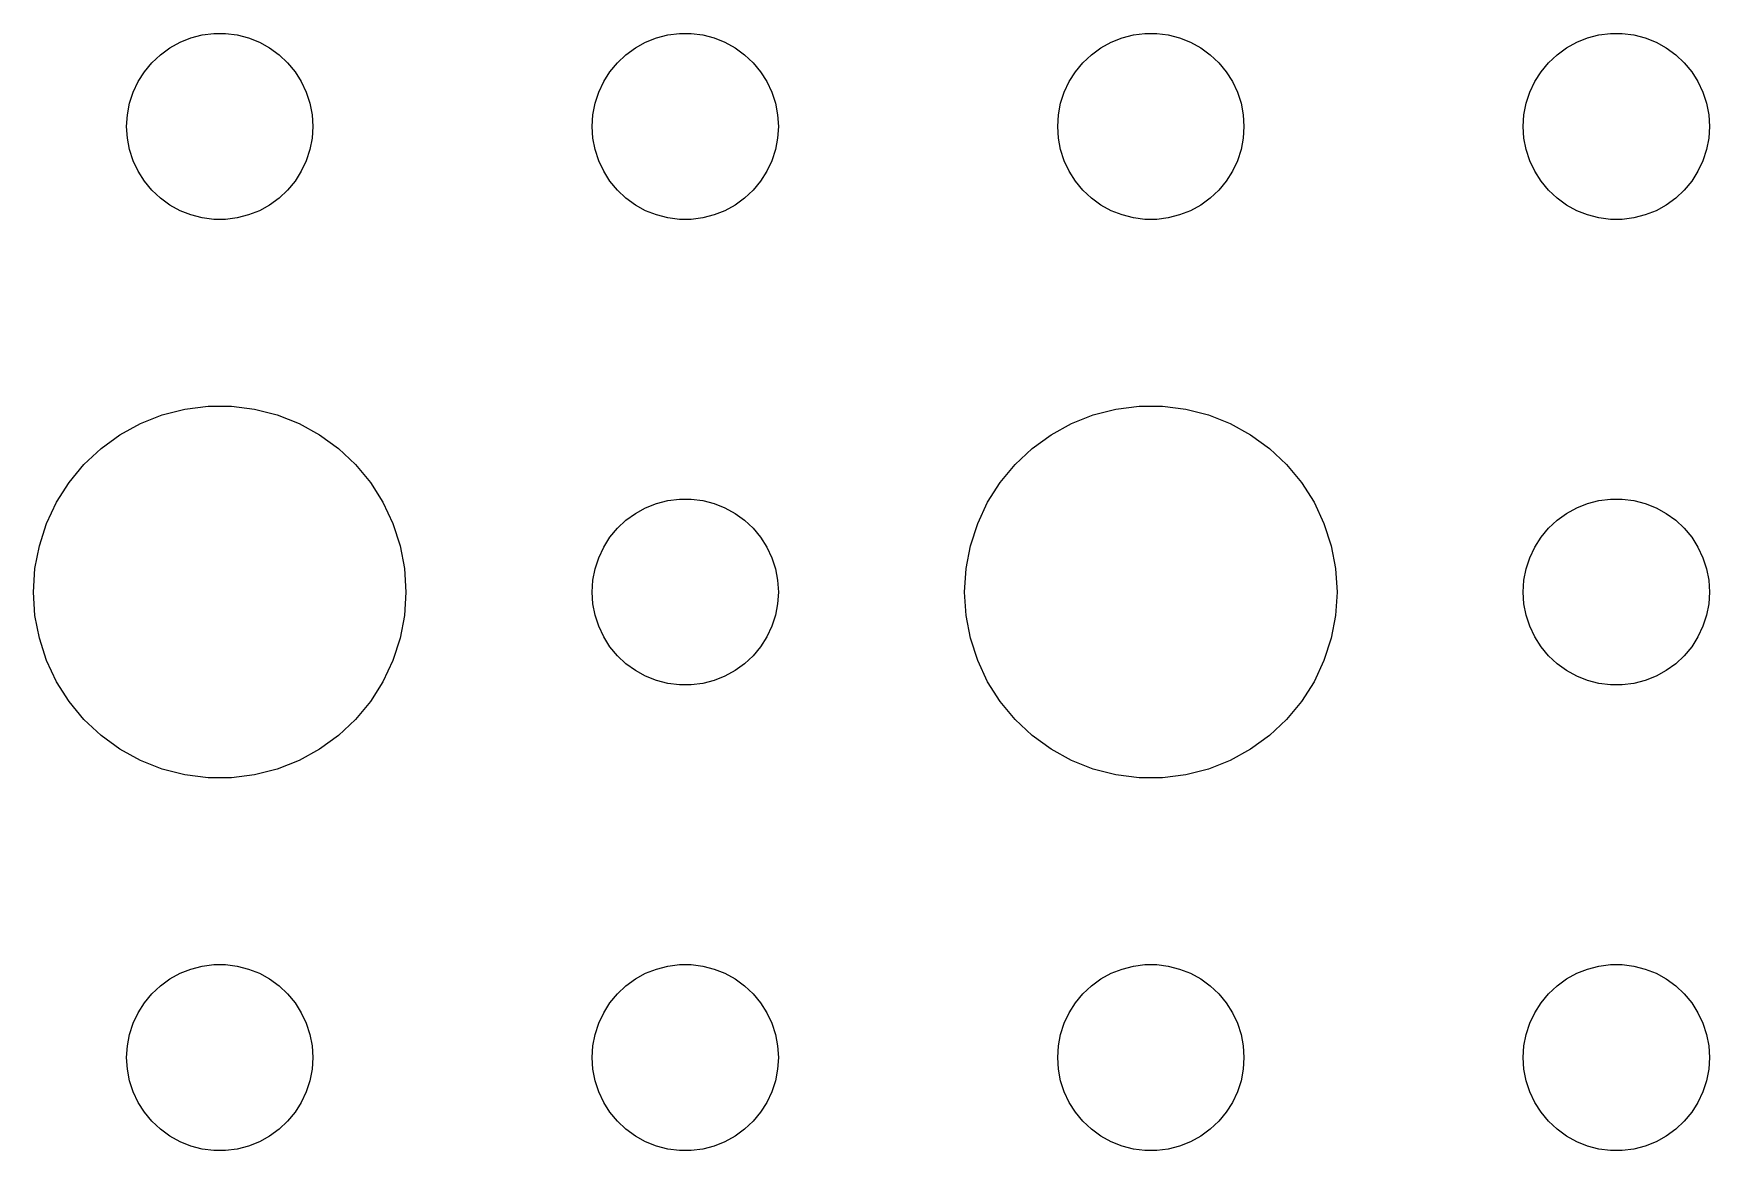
# Model space of a CAD drawing. Header units: metres. Extents: x -112 to 112, y -112 to 112.
# Drawn here: x -18 to 9, y -84 to -66 of the extents above; entities that cross this region are included whole.
import ezdxf

# ---------------------------------------------------------------- set-up
doc = ezdxf.new("R2010")
doc.units = ezdxf.units.M

msp = doc.modelspace()

# ---------------------------------------------------------------- linework, layer by layer
for p, q in [((-15.8037, -66.2335), (-15.6387, -66.1428)), ((-15.6387, -66.1428), (-15.4635, -66.0734)), ((-15.4635, -66.0734), (-15.2811, -66.0266)), ((-15.2811, -66.0266), (-15.0942, -66.003)), ((-15.0942, -66.003), (-14.9058, -66.003)), ((-14.9058, -66.003), (-14.7189, -66.0266)), ((-14.7189, -66.0266), (-14.5365, -66.0734)), ((-14.5365, -66.0734), (-14.3613, -66.1428)), ((-14.3613, -66.1428), (-14.1963, -66.2335)), ((-8.30373, -66.2335), (-8.13866, -66.1428)), ((-8.13866, -66.1428), (-7.96352, -66.0734)), ((-7.96352, -66.0734), (-7.78107, -66.0266)), ((-7.78107, -66.0266), (-7.59418, -66.003)), ((-7.59418, -66.003), (-7.40581, -66.003)), ((-7.40581, -66.003), (-7.21892, -66.0266)), ((-7.21892, -66.0266), (-7.03647, -66.0734)), ((-7.03647, -66.0734), (-6.86133, -66.1428)), ((-6.86133, -66.1428), (-6.69626, -66.2335)), ((-0.80373, -66.2335), (-0.63866, -66.1428)), ((-0.63866, -66.1428), (-0.46352, -66.0734)), ((-0.46352, -66.0734), (-0.28107, -66.0266)), ((-0.28107, -66.0266), (-0.09418, -66.003)), ((-0.09418, -66.003), (0.09418, -66.003)), ((0.09418, -66.003), (0.28107, -66.0266)), ((0.28107, -66.0266), (0.46352, -66.0734)), ((0.46352, -66.0734), (0.63866, -66.1428)), ((0.63866, -66.1428), (0.80373, -66.2335)), ((6.69626, -66.2335), (6.86133, -66.1428)), ((6.86133, -66.1428), (7.03647, -66.0734)), ((7.03647, -66.0734), (7.21892, -66.0266)), ((7.21892, -66.0266), (7.40581, -66.003)), ((7.40581, -66.003), (7.59418, -66.003)), ((7.59418, -66.003), (7.78107, -66.0266)), ((7.78107, -66.0266), (7.96352, -66.0734)), ((7.96352, -66.0734), (8.13866, -66.1428)), ((8.13866, -66.1428), (8.30373, -66.2335)), ((-16.0934, -66.4732), (-15.9561, -66.3442)), ((-15.9561, -66.3442), (-15.8037, -66.2335)), ((-14.1963, -66.2335), (-14.0439, -66.3442)), ((-14.0439, -66.3442), (-13.9065, -66.4732)), ((-8.59344, -66.4732), (-8.45613, -66.3442)), ((-8.45613, -66.3442), (-8.30373, -66.2335)), ((-6.69626, -66.2335), (-6.54385, -66.3442)), ((-6.54385, -66.3442), (-6.40654, -66.4732)), ((-1.09344, -66.4732), (-0.95613, -66.3442)), ((-0.95613, -66.3442), (-0.80373, -66.2335)), ((0.80373, -66.2335), (0.95613, -66.3442)), ((0.95613, -66.3442), (1.09344, -66.4732)), ((6.40654, -66.4732), (6.54385, -66.3442)), ((6.54385, -66.3442), (6.69626, -66.2335)), ((8.30373, -66.2335), (8.45613, -66.3442)), ((8.45613, -66.3442), (8.59344, -66.4732)), ((-16.3145, -66.7774), (-16.2135, -66.6183)), ((-16.2135, -66.6183), (-16.0934, -66.4732)), ((-13.9065, -66.4732), (-13.7865, -66.6183)), ((-13.7865, -66.6183), (-13.6855, -66.7774)), ((-8.81445, -66.7774), (-8.71352, -66.6183)), ((-8.71352, -66.6183), (-8.59344, -66.4732)), ((-6.40654, -66.4732), (-6.28647, -66.6183)), ((-6.28647, -66.6183), (-6.18553, -66.7774)), ((-1.31445, -66.7774), (-1.21352, -66.6183)), ((-1.21352, -66.6183), (-1.09344, -66.4732)), ((1.09344, -66.4732), (1.21352, -66.6183)), ((1.21352, -66.6183), (1.31445, -66.7774)), ((6.18553, -66.7774), (6.28647, -66.6183)), ((6.28647, -66.6183), (6.40654, -66.4732)), ((8.59344, -66.4732), (8.71352, -66.6183)), ((8.71352, -66.6183), (8.81445, -66.7774)), ((-16.4529, -67.127), (-16.3947, -66.9478)), ((-16.3947, -66.9478), (-16.3145, -66.7774)), ((-13.6855, -66.7774), (-13.6053, -66.9478)), ((-13.6053, -66.9478), (-13.5471, -67.127)), ((-8.95287, -67.127), (-8.89465, -66.9478)), ((-8.89465, -66.9478), (-8.81445, -66.7774)), ((-6.18553, -66.7774), (-6.10533, -66.9478)), ((-6.10533, -66.9478), (-6.04712, -67.127)), ((-1.45287, -67.127), (-1.39465, -66.9478)), ((-1.39465, -66.9478), (-1.31445, -66.7774)), ((1.31445, -66.7774), (1.39465, -66.9478)), ((1.39465, -66.9478), (1.45287, -67.127)), ((6.04712, -67.127), (6.10533, -66.9478)), ((6.10533, -66.9478), (6.18553, -66.7774)), ((8.81445, -66.7774), (8.89465, -66.9478)), ((8.89465, -66.9478), (8.95287, -67.127)), ((-16.4882, -67.312), (-16.4529, -67.127)), ((-13.5471, -67.127), (-13.5118, -67.312)), ((-8.98816, -67.312), (-8.95287, -67.127)), ((-6.04712, -67.127), (-6.01183, -67.312)), ((-1.48816, -67.312), (-1.45287, -67.127)), ((1.45287, -67.127), (1.48816, -67.312)), ((6.01183, -67.312), (6.04712, -67.127)), ((8.95287, -67.127), (8.98816, -67.312)), ((-16.5, -67.5), (-16.4882, -67.312)), ((-16.4882, -67.688), (-16.5, -67.5)), ((-13.5118, -67.312), (-13.5, -67.5)), ((-13.5, -67.5), (-13.5118, -67.688)), ((-9, -67.5), (-8.98816, -67.312)), ((-8.98816, -67.688), (-9, -67.5)), ((-6.01183, -67.312), (-6, -67.5)), ((-6, -67.5), (-6.01183, -67.688)), ((-1.5, -67.5), (-1.48816, -67.312)), ((-1.48816, -67.688), (-1.5, -67.5)), ((1.48816, -67.312), (1.5, -67.5)), ((1.5, -67.5), (1.48816, -67.688)), ((6, -67.5), (6.01183, -67.312)), ((6.01183, -67.688), (6, -67.5)), ((8.98816, -67.312), (9, -67.5)), ((9, -67.5), (8.98816, -67.688)), ((-16.4529, -67.873), (-16.4882, -67.688)), ((-13.5118, -67.688), (-13.5471, -67.873)), ((-8.95287, -67.873), (-8.98816, -67.688)), ((-6.01183, -67.688), (-6.04712, -67.873)), ((-1.45287, -67.873), (-1.48816, -67.688)), ((1.48816, -67.688), (1.45287, -67.873)), ((6.04712, -67.873), (6.01183, -67.688)), ((8.98816, -67.688), (8.95287, -67.873)), ((-16.3947, -68.0522), (-16.4529, -67.873)), ((-13.5471, -67.873), (-13.6053, -68.0522)), ((-8.89465, -68.0522), (-8.95287, -67.873)), ((-6.04712, -67.873), (-6.10533, -68.0522)), ((-1.39465, -68.0522), (-1.45287, -67.873)), ((1.45287, -67.873), (1.39465, -68.0522)), ((6.10533, -68.0522), (6.04712, -67.873)), ((8.95287, -67.873), (8.89465, -68.0522)), ((-16.3145, -68.2226), (-16.3947, -68.0522)), ((-16.2135, -68.3817), (-16.3145, -68.2226)), ((-13.6855, -68.2226), (-13.7865, -68.3817)), ((-13.6053, -68.0522), (-13.6855, -68.2226)), ((-8.81445, -68.2226), (-8.89465, -68.0522)), ((-8.71352, -68.3817), (-8.81445, -68.2226)), ((-6.18553, -68.2226), (-6.28647, -68.3817)), ((-6.10533, -68.0522), (-6.18553, -68.2226)), ((-1.31445, -68.2226), (-1.39465, -68.0522)), ((-1.21352, -68.3817), (-1.31445, -68.2226)), ((1.31445, -68.2226), (1.21352, -68.3817)), ((1.39465, -68.0522), (1.31445, -68.2226)), ((6.18553, -68.2226), (6.10533, -68.0522)), ((6.28647, -68.3817), (6.18553, -68.2226)), ((8.81445, -68.2226), (8.71352, -68.3817)), ((8.89465, -68.0522), (8.81445, -68.2226)), ((-16.0934, -68.5268), (-16.2135, -68.3817)), ((-15.9561, -68.6558), (-16.0934, -68.5268)), ((-13.9065, -68.5268), (-14.0439, -68.6558)), ((-13.7865, -68.3817), (-13.9065, -68.5268)), ((-8.59344, -68.5268), (-8.71352, -68.3817)), ((-8.45613, -68.6558), (-8.59344, -68.5268)), ((-6.40654, -68.5268), (-6.54385, -68.6558)), ((-6.28647, -68.3817), (-6.40654, -68.5268)), ((-1.09344, -68.5268), (-1.21352, -68.3817)), ((-0.95613, -68.6558), (-1.09344, -68.5268)), ((1.09344, -68.5268), (0.95613, -68.6558)), ((1.21352, -68.3817), (1.09344, -68.5268)), ((6.40654, -68.5268), (6.28647, -68.3817)), ((6.54385, -68.6558), (6.40654, -68.5268)), ((8.59344, -68.5268), (8.45613, -68.6558)), ((8.71352, -68.3817), (8.59344, -68.5268)), ((-15.8037, -68.7665), (-15.9561, -68.6558)), ((-15.6387, -68.8572), (-15.8037, -68.7665)), ((-14.1963, -68.7665), (-14.3613, -68.8572)), ((-14.0439, -68.6558), (-14.1963, -68.7665)), ((-8.30373, -68.7665), (-8.45613, -68.6558)), ((-8.13866, -68.8572), (-8.30373, -68.7665)), ((-6.69626, -68.7665), (-6.86133, -68.8572)), ((-6.54385, -68.6558), (-6.69626, -68.7665)), ((-0.80373, -68.7665), (-0.95613, -68.6558)), ((-0.63866, -68.8572), (-0.80373, -68.7665)), ((0.80373, -68.7665), (0.63866, -68.8572)), ((0.95613, -68.6558), (0.80373, -68.7665)), ((6.69626, -68.7665), (6.54385, -68.6558)), ((6.86133, -68.8572), (6.69626, -68.7665)), ((8.30373, -68.7665), (8.13866, -68.8572)), ((8.45613, -68.6558), (8.30373, -68.7665)), ((-15.4635, -68.9266), (-15.6387, -68.8572)), ((-15.2811, -68.9734), (-15.4635, -68.9266)), ((-15.0942, -68.997), (-15.2811, -68.9734)), ((-14.9058, -68.997), (-15.0942, -68.997)), ((-14.7189, -68.9734), (-14.9058, -68.997)), ((-14.5365, -68.9266), (-14.7189, -68.9734)), ((-14.3613, -68.8572), (-14.5365, -68.9266)), ((-7.96352, -68.9266), (-8.13866, -68.8572)), ((-7.78107, -68.9734), (-7.96352, -68.9266)), ((-7.59418, -68.997), (-7.78107, -68.9734)), ((-7.40581, -68.997), (-7.59418, -68.997)), ((-7.21892, -68.9734), (-7.40581, -68.997)), ((-7.03647, -68.9266), (-7.21892, -68.9734)), ((-6.86133, -68.8572), (-7.03647, -68.9266)), ((-0.46352, -68.9266), (-0.63866, -68.8572)), ((-0.28107, -68.9734), (-0.46352, -68.9266)), ((-0.09418, -68.997), (-0.28107, -68.9734)), ((0.09418, -68.997), (-0.09418, -68.997)), ((0.28107, -68.9734), (0.09418, -68.997)), ((0.46352, -68.9266), (0.28107, -68.9734)), ((0.63866, -68.8572), (0.46352, -68.9266)), ((7.03647, -68.9266), (6.86133, -68.8572)), ((7.21892, -68.9734), (7.03647, -68.9266)), ((7.40581, -68.997), (7.21892, -68.9734)), ((7.59418, -68.997), (7.40581, -68.997)), ((7.78107, -68.9734), (7.59418, -68.997)), ((7.96352, -68.9266), (7.78107, -68.9734)), ((8.13866, -68.8572), (7.96352, -68.9266)), ((-15.927, -72.1468), (-15.5621, -72.0531)), ((-15.5621, -72.0531), (-15.1884, -72.0059)), ((-15.1884, -72.0059), (-14.8116, -72.0059)), ((-14.8116, -72.0059), (-14.4379, -72.0531)), ((-14.4379, -72.0531), (-14.0729, -72.1468)), ((-0.92705, -72.1468), (-0.56213, -72.0531)), ((-0.56213, -72.0531), (-0.18837, -72.0059)), ((-0.18837, -72.0059), (0.18837, -72.0059)), ((0.18837, -72.0059), (0.56213, -72.0531)), ((0.56213, -72.0531), (0.92705, -72.1468)), ((-16.6075, -72.467), (-16.2773, -72.2855)), ((-16.2773, -72.2855), (-15.927, -72.1468)), ((-14.0729, -72.1468), (-13.7227, -72.2855)), ((-13.7227, -72.2855), (-13.3925, -72.467)), ((-1.60747, -72.467), (-1.27733, -72.2855)), ((-1.27733, -72.2855), (-0.92705, -72.1468)), ((0.92705, -72.1468), (1.27733, -72.2855)), ((1.27733, -72.2855), (1.60747, -72.467)), ((-16.9123, -72.6885), (-16.6075, -72.467)), ((-13.3925, -72.467), (-13.0877, -72.6885)), ((-1.91226, -72.6885), (-1.60747, -72.467)), ((1.60747, -72.467), (1.91226, -72.6885)), ((-17.1869, -72.9464), (-16.9123, -72.6885)), ((-13.0877, -72.6885), (-12.8131, -72.9464)), ((-2.1869, -72.9464), (-1.91226, -72.6885)), ((1.91226, -72.6885), (2.1869, -72.9464)), ((-17.427, -73.2366), (-17.1869, -72.9464)), ((-12.8131, -72.9464), (-12.5729, -73.2366)), ((-2.42705, -73.2366), (-2.1869, -72.9464)), ((2.1869, -72.9464), (2.42705, -73.2366)), ((-17.6289, -73.5547), (-17.427, -73.2366)), ((-12.5729, -73.2366), (-12.3711, -73.5547)), ((-2.62891, -73.5547), (-2.42705, -73.2366)), ((2.42705, -73.2366), (2.62891, -73.5547)), ((-17.7893, -73.8956), (-17.6289, -73.5547)), ((-12.3711, -73.5547), (-12.2107, -73.8956)), ((-8.30373, -73.7335), (-8.13866, -73.6428)), ((-8.13866, -73.6428), (-7.96352, -73.5734)), ((-7.96352, -73.5734), (-7.78107, -73.5266)), ((-7.78107, -73.5266), (-7.59418, -73.503)), ((-7.59418, -73.503), (-7.40581, -73.503)), ((-7.40581, -73.503), (-7.21892, -73.5266)), ((-7.21892, -73.5266), (-7.03647, -73.5734)), ((-7.03647, -73.5734), (-6.86133, -73.6428)), ((-6.86133, -73.6428), (-6.69626, -73.7335)), ((-2.78932, -73.8956), (-2.62891, -73.5547)), ((2.62891, -73.5547), (2.78932, -73.8956)), ((6.69626, -73.7335), (6.86133, -73.6428)), ((6.86133, -73.6428), (7.03647, -73.5734)), ((7.03647, -73.5734), (7.21892, -73.5266)), ((7.21892, -73.5266), (7.40581, -73.503)), ((7.40581, -73.503), (7.59418, -73.503)), ((7.59418, -73.503), (7.78107, -73.5266)), ((7.78107, -73.5266), (7.96352, -73.5734)), ((7.96352, -73.5734), (8.13866, -73.6428)), ((8.13866, -73.6428), (8.30373, -73.7335)), ((-17.9057, -74.2539), (-17.7893, -73.8956)), ((-12.2107, -73.8956), (-12.0942, -74.2539)), ((-8.71352, -74.1183), (-8.59344, -73.9732)), ((-8.59344, -73.9732), (-8.45613, -73.8442)), ((-8.45613, -73.8442), (-8.30373, -73.7335)), ((-6.69626, -73.7335), (-6.54385, -73.8442)), ((-6.54385, -73.8442), (-6.40654, -73.9732)), ((-6.40654, -73.9732), (-6.28647, -74.1183)), ((-2.90575, -74.2539), (-2.78932, -73.8956)), ((2.78932, -73.8956), (2.90575, -74.2539)), ((6.28647, -74.1183), (6.40654, -73.9732)), ((6.40654, -73.9732), (6.54385, -73.8442)), ((6.54385, -73.8442), (6.69626, -73.7335)), ((8.30373, -73.7335), (8.45613, -73.8442)), ((8.45613, -73.8442), (8.59344, -73.9732)), ((8.59344, -73.9732), (8.71352, -74.1183)), ((-8.81445, -74.2774), (-8.71352, -74.1183)), ((-6.28647, -74.1183), (-6.18553, -74.2774)), ((6.18553, -74.2774), (6.28647, -74.1183)), ((8.71352, -74.1183), (8.81445, -74.2774)), ((-17.9763, -74.624), (-17.9057, -74.2539)), ((-12.0942, -74.2539), (-12.0237, -74.624)), ((-8.95287, -74.627), (-8.89465, -74.4478)), ((-8.89465, -74.4478), (-8.81445, -74.2774)), ((-6.18553, -74.2774), (-6.10533, -74.4478)), ((-6.10533, -74.4478), (-6.04712, -74.627)), ((-2.97633, -74.624), (-2.90575, -74.2539)), ((2.90575, -74.2539), (2.97633, -74.624)), ((6.04712, -74.627), (6.10533, -74.4478)), ((6.10533, -74.4478), (6.18553, -74.2774)), ((8.81445, -74.2774), (8.89465, -74.4478)), ((8.89465, -74.4478), (8.95287, -74.627)), ((-18, -75), (-17.9763, -74.624)), ((-12.0237, -74.624), (-12, -75)), ((-8.98816, -74.812), (-8.95287, -74.627)), ((-6.04712, -74.627), (-6.01183, -74.812)), ((-3, -75), (-2.97633, -74.624)), ((2.97633, -74.624), (3, -75)), ((6.01183, -74.812), (6.04712, -74.627)), ((8.95287, -74.627), (8.98816, -74.812)), ((-17.9763, -75.376), (-18, -75)), ((-12, -75), (-12.0237, -75.376)), ((-9, -75), (-8.98816, -74.812)), ((-8.98816, -75.188), (-9, -75)), ((-6.01183, -74.812), (-6, -75)), ((-6, -75), (-6.01183, -75.188)), ((-2.97633, -75.376), (-3, -75)), ((3, -75), (2.97633, -75.376)), ((6, -75), (6.01183, -74.812)), ((6.01183, -75.188), (6, -75)), ((8.98816, -74.812), (9, -75)), ((9, -75), (8.98816, -75.188)), ((-8.95287, -75.373), (-8.98816, -75.188)), ((-6.01183, -75.188), (-6.04712, -75.373)), ((6.04712, -75.373), (6.01183, -75.188)), ((8.98816, -75.188), (8.95287, -75.373)), ((-17.9057, -75.7461), (-17.9763, -75.376)), ((-12.0237, -75.376), (-12.0942, -75.7461)), ((-8.89465, -75.5522), (-8.95287, -75.373)), ((-8.81445, -75.7226), (-8.89465, -75.5522)), ((-6.10533, -75.5522), (-6.18553, -75.7226)), ((-6.04712, -75.373), (-6.10533, -75.5522)), ((-2.90575, -75.7461), (-2.97633, -75.376)), ((2.97633, -75.376), (2.90575, -75.7461)), ((6.10533, -75.5522), (6.04712, -75.373)), ((6.18553, -75.7226), (6.10533, -75.5522)), ((8.89465, -75.5522), (8.81445, -75.7226)), ((8.95287, -75.373), (8.89465, -75.5522)), ((-17.7893, -76.1044), (-17.9057, -75.7461)), ((-12.0942, -75.7461), (-12.2107, -76.1044)), ((-8.71352, -75.8817), (-8.81445, -75.7226)), ((-6.18553, -75.7226), (-6.28647, -75.8817)), ((-2.78932, -76.1044), (-2.90575, -75.7461)), ((2.90575, -75.7461), (2.78932, -76.1044)), ((6.28647, -75.8817), (6.18553, -75.7226)), ((8.81445, -75.7226), (8.71352, -75.8817)), ((-17.6289, -76.4453), (-17.7893, -76.1044)), ((-12.2107, -76.1044), (-12.3711, -76.4453)), ((-8.59344, -76.0268), (-8.71352, -75.8817)), ((-8.45613, -76.1558), (-8.59344, -76.0268)), ((-6.40654, -76.0268), (-6.54385, -76.1558)), ((-6.28647, -75.8817), (-6.40654, -76.0268)), ((-2.62891, -76.4453), (-2.78932, -76.1044)), ((2.78932, -76.1044), (2.62891, -76.4453)), ((6.40654, -76.0268), (6.28647, -75.8817)), ((6.54385, -76.1558), (6.40654, -76.0268)), ((8.59344, -76.0268), (8.45613, -76.1558)), ((8.71352, -75.8817), (8.59344, -76.0268)), ((-8.30373, -76.2665), (-8.45613, -76.1558)), ((-8.13866, -76.3572), (-8.30373, -76.2665)), ((-7.96352, -76.4266), (-8.13866, -76.3572)), ((-6.86133, -76.3572), (-7.03647, -76.4266)), ((-6.69626, -76.2665), (-6.86133, -76.3572)), ((-6.54385, -76.1558), (-6.69626, -76.2665)), ((6.69626, -76.2665), (6.54385, -76.1558)), ((6.86133, -76.3572), (6.69626, -76.2665)), ((7.03647, -76.4266), (6.86133, -76.3572)), ((8.13866, -76.3572), (7.96352, -76.4266)), ((8.30373, -76.2665), (8.13866, -76.3572)), ((8.45613, -76.1558), (8.30373, -76.2665)), ((-17.427, -76.7634), (-17.6289, -76.4453)), ((-12.3711, -76.4453), (-12.5729, -76.7634)), ((-7.78107, -76.4734), (-7.96352, -76.4266)), ((-7.59418, -76.497), (-7.78107, -76.4734)), ((-7.40581, -76.497), (-7.59418, -76.497)), ((-7.21892, -76.4734), (-7.40581, -76.497)), ((-7.03647, -76.4266), (-7.21892, -76.4734)), ((-2.42705, -76.7634), (-2.62891, -76.4453)), ((2.62891, -76.4453), (2.42705, -76.7634)), ((7.21892, -76.4734), (7.03647, -76.4266)), ((7.40581, -76.497), (7.21892, -76.4734)), ((7.59418, -76.497), (7.40581, -76.497)), ((7.78107, -76.4734), (7.59418, -76.497)), ((7.96352, -76.4266), (7.78107, -76.4734)), ((-17.1869, -77.0536), (-17.427, -76.7634)), ((-12.5729, -76.7634), (-12.8131, -77.0536)), ((-2.1869, -77.0536), (-2.42705, -76.7634)), ((2.42705, -76.7634), (2.1869, -77.0536)), ((-16.9123, -77.3115), (-17.1869, -77.0536)), ((-12.8131, -77.0536), (-13.0877, -77.3115)), ((-1.91226, -77.3115), (-2.1869, -77.0536)), ((2.1869, -77.0536), (1.91226, -77.3115)), ((-16.6075, -77.533), (-16.9123, -77.3115)), ((-13.0877, -77.3115), (-13.3925, -77.533)), ((-1.60747, -77.533), (-1.91226, -77.3115)), ((1.91226, -77.3115), (1.60747, -77.533)), ((-16.2773, -77.7145), (-16.6075, -77.533)), ((-15.927, -77.8532), (-16.2773, -77.7145)), ((-13.7227, -77.7145), (-14.0729, -77.8532)), ((-13.3925, -77.533), (-13.7227, -77.7145)), ((-1.27733, -77.7145), (-1.60747, -77.533)), ((-0.92705, -77.8532), (-1.27733, -77.7145)), ((1.27733, -77.7145), (0.92705, -77.8532)), ((1.60747, -77.533), (1.27733, -77.7145)), ((-15.5621, -77.9469), (-15.927, -77.8532)), ((-15.1884, -77.9941), (-15.5621, -77.9469)), ((-14.8116, -77.9941), (-15.1884, -77.9941)), ((-14.4379, -77.9469), (-14.8116, -77.9941)), ((-14.0729, -77.8532), (-14.4379, -77.9469)), ((-0.56213, -77.9469), (-0.92705, -77.8532)), ((-0.18837, -77.9941), (-0.56213, -77.9469)), ((0.18837, -77.9941), (-0.18837, -77.9941)), ((0.56213, -77.9469), (0.18837, -77.9941)), ((0.92705, -77.8532), (0.56213, -77.9469)), ((-15.9561, -81.3442), (-15.8037, -81.2335)), ((-15.8037, -81.2335), (-15.6387, -81.1428)), ((-15.6387, -81.1428), (-15.4635, -81.0734)), ((-15.4635, -81.0734), (-15.2811, -81.0266)), ((-15.2811, -81.0266), (-15.0942, -81.003)), ((-15.0942, -81.003), (-14.9058, -81.003)), ((-14.9058, -81.003), (-14.7189, -81.0266)), ((-14.7189, -81.0266), (-14.5365, -81.0734)), ((-14.5365, -81.0734), (-14.3613, -81.1428)), ((-14.3613, -81.1428), (-14.1963, -81.2335)), ((-14.1963, -81.2335), (-14.0439, -81.3442)), ((-8.45613, -81.3442), (-8.30373, -81.2335)), ((-8.30373, -81.2335), (-8.13866, -81.1428)), ((-8.13866, -81.1428), (-7.96352, -81.0734)), ((-7.96352, -81.0734), (-7.78107, -81.0266)), ((-7.78107, -81.0266), (-7.59418, -81.003)), ((-7.59418, -81.003), (-7.40581, -81.003)), ((-7.40581, -81.003), (-7.21892, -81.0266)), ((-7.21892, -81.0266), (-7.03647, -81.0734)), ((-7.03647, -81.0734), (-6.86133, -81.1428)), ((-6.86133, -81.1428), (-6.69626, -81.2335)), ((-6.69626, -81.2335), (-6.54385, -81.3442)), ((-0.95613, -81.3442), (-0.80373, -81.2335)), ((-0.80373, -81.2335), (-0.63866, -81.1428)), ((-0.63866, -81.1428), (-0.46352, -81.0734)), ((-0.46352, -81.0734), (-0.28107, -81.0266)), ((-0.28107, -81.0266), (-0.09418, -81.003)), ((-0.09418, -81.003), (0.09418, -81.003)), ((0.09418, -81.003), (0.28107, -81.0266)), ((0.28107, -81.0266), (0.46352, -81.0734)), ((0.46352, -81.0734), (0.63866, -81.1428)), ((0.63866, -81.1428), (0.80373, -81.2335)), ((0.80373, -81.2335), (0.95613, -81.3442)), ((6.54385, -81.3442), (6.69626, -81.2335)), ((6.69626, -81.2335), (6.86133, -81.1428)), ((6.86133, -81.1428), (7.03647, -81.0734)), ((7.03647, -81.0734), (7.21892, -81.0266)), ((7.21892, -81.0266), (7.40581, -81.003)), ((7.40581, -81.003), (7.59418, -81.003)), ((7.59418, -81.003), (7.78107, -81.0266)), ((7.78107, -81.0266), (7.96352, -81.0734)), ((7.96352, -81.0734), (8.13866, -81.1428)), ((8.13866, -81.1428), (8.30373, -81.2335)), ((8.30373, -81.2335), (8.45613, -81.3442)), ((-16.2135, -81.6183), (-16.0934, -81.4732)), ((-16.0934, -81.4732), (-15.9561, -81.3442)), ((-14.0439, -81.3442), (-13.9065, -81.4732)), ((-13.9065, -81.4732), (-13.7865, -81.6183)), ((-8.71352, -81.6183), (-8.59344, -81.4732)), ((-8.59344, -81.4732), (-8.45613, -81.3442)), ((-6.54385, -81.3442), (-6.40654, -81.4732)), ((-6.40654, -81.4732), (-6.28647, -81.6183)), ((-1.21352, -81.6183), (-1.09344, -81.4732)), ((-1.09344, -81.4732), (-0.95613, -81.3442)), ((0.95613, -81.3442), (1.09344, -81.4732)), ((1.09344, -81.4732), (1.21352, -81.6183)), ((6.28647, -81.6183), (6.40654, -81.4732)), ((6.40654, -81.4732), (6.54385, -81.3442)), ((8.45613, -81.3442), (8.59344, -81.4732)), ((8.59344, -81.4732), (8.71352, -81.6183)), ((-16.3947, -81.9478), (-16.3145, -81.7774)), ((-16.3145, -81.7774), (-16.2135, -81.6183)), ((-13.7865, -81.6183), (-13.6855, -81.7774)), ((-13.6855, -81.7774), (-13.6053, -81.9478)), ((-8.89465, -81.9478), (-8.81445, -81.7774)), ((-8.81445, -81.7774), (-8.71352, -81.6183)), ((-6.28647, -81.6183), (-6.18553, -81.7774)), ((-6.18553, -81.7774), (-6.10533, -81.9478)), ((-1.39465, -81.9478), (-1.31445, -81.7774)), ((-1.31445, -81.7774), (-1.21352, -81.6183)), ((1.21352, -81.6183), (1.31445, -81.7774)), ((1.31445, -81.7774), (1.39465, -81.9478)), ((6.10533, -81.9478), (6.18553, -81.7774)), ((6.18553, -81.7774), (6.28647, -81.6183)), ((8.71352, -81.6183), (8.81445, -81.7774)), ((8.81445, -81.7774), (8.89465, -81.9478)), ((-16.4529, -82.127), (-16.3947, -81.9478)), ((-13.6053, -81.9478), (-13.5471, -82.127)), ((-8.95287, -82.127), (-8.89465, -81.9478)), ((-6.10533, -81.9478), (-6.04712, -82.127)), ((-1.45287, -82.127), (-1.39465, -81.9478)), ((1.39465, -81.9478), (1.45287, -82.127)), ((6.04712, -82.127), (6.10533, -81.9478)), ((8.89465, -81.9478), (8.95287, -82.127)), ((-16.5, -82.5), (-16.4882, -82.312)), ((-16.4882, -82.312), (-16.4529, -82.127)), ((-13.5471, -82.127), (-13.5118, -82.312)), ((-13.5118, -82.312), (-13.5, -82.5)), ((-9, -82.5), (-8.98816, -82.312)), ((-8.98816, -82.312), (-8.95287, -82.127)), ((-6.04712, -82.127), (-6.01183, -82.312)), ((-6.01183, -82.312), (-6, -82.5)), ((-1.5, -82.5), (-1.48816, -82.312)), ((-1.48816, -82.312), (-1.45287, -82.127)), ((1.45287, -82.127), (1.48816, -82.312)), ((1.48816, -82.312), (1.5, -82.5)), ((6, -82.5), (6.01183, -82.312)), ((6.01183, -82.312), (6.04712, -82.127)), ((8.95287, -82.127), (8.98816, -82.312)), ((8.98816, -82.312), (9, -82.5)), ((-16.4882, -82.688), (-16.5, -82.5)), ((-13.5, -82.5), (-13.5118, -82.688)), ((-8.98816, -82.688), (-9, -82.5)), ((-6, -82.5), (-6.01183, -82.688)), ((-1.48816, -82.688), (-1.5, -82.5)), ((1.5, -82.5), (1.48816, -82.688)), ((6.01183, -82.688), (6, -82.5)), ((9, -82.5), (8.98816, -82.688)), ((-16.4529, -82.873), (-16.4882, -82.688)), ((-16.3947, -83.0522), (-16.4529, -82.873)), ((-13.5471, -82.873), (-13.6053, -83.0522)), ((-13.5118, -82.688), (-13.5471, -82.873)), ((-8.95287, -82.873), (-8.98816, -82.688)), ((-8.89465, -83.0522), (-8.95287, -82.873)), ((-6.04712, -82.873), (-6.10533, -83.0522)), ((-6.01183, -82.688), (-6.04712, -82.873)), ((-1.45287, -82.873), (-1.48816, -82.688)), ((-1.39465, -83.0522), (-1.45287, -82.873)), ((1.45287, -82.873), (1.39465, -83.0522)), ((1.48816, -82.688), (1.45287, -82.873)), ((6.04712, -82.873), (6.01183, -82.688)), ((6.10533, -83.0522), (6.04712, -82.873)), ((8.95287, -82.873), (8.89465, -83.0522)), ((8.98816, -82.688), (8.95287, -82.873)), ((-16.3145, -83.2226), (-16.3947, -83.0522)), ((-13.6053, -83.0522), (-13.6855, -83.2226)), ((-8.81445, -83.2226), (-8.89465, -83.0522)), ((-6.10533, -83.0522), (-6.18553, -83.2226)), ((-1.31445, -83.2226), (-1.39465, -83.0522)), ((1.39465, -83.0522), (1.31445, -83.2226)), ((6.18553, -83.2226), (6.10533, -83.0522)), ((8.89465, -83.0522), (8.81445, -83.2226)), ((-16.2135, -83.3817), (-16.3145, -83.2226)), ((-16.0934, -83.5268), (-16.2135, -83.3817)), ((-13.7865, -83.3817), (-13.9065, -83.5268)), ((-13.6855, -83.2226), (-13.7865, -83.3817)), ((-8.71352, -83.3817), (-8.81445, -83.2226)), ((-8.59344, -83.5268), (-8.71352, -83.3817)), ((-6.28647, -83.3817), (-6.40654, -83.5268)), ((-6.18553, -83.2226), (-6.28647, -83.3817)), ((-1.21352, -83.3817), (-1.31445, -83.2226)), ((-1.09344, -83.5268), (-1.21352, -83.3817)), ((1.21352, -83.3817), (1.09344, -83.5268)), ((1.31445, -83.2226), (1.21352, -83.3817)), ((6.28647, -83.3817), (6.18553, -83.2226)), ((6.40654, -83.5268), (6.28647, -83.3817)), ((8.71352, -83.3817), (8.59344, -83.5268)), ((8.81445, -83.2226), (8.71352, -83.3817)), ((-15.9561, -83.6558), (-16.0934, -83.5268)), ((-15.8037, -83.7665), (-15.9561, -83.6558)), ((-14.0439, -83.6558), (-14.1963, -83.7665)), ((-13.9065, -83.5268), (-14.0439, -83.6558)), ((-8.45613, -83.6558), (-8.59344, -83.5268)), ((-8.30373, -83.7665), (-8.45613, -83.6558)), ((-6.54385, -83.6558), (-6.69626, -83.7665)), ((-6.40654, -83.5268), (-6.54385, -83.6558)), ((-0.95613, -83.6558), (-1.09344, -83.5268)), ((-0.80373, -83.7665), (-0.95613, -83.6558)), ((0.95613, -83.6558), (0.80373, -83.7665)), ((1.09344, -83.5268), (0.95613, -83.6558)), ((6.54385, -83.6558), (6.40654, -83.5268)), ((6.69626, -83.7665), (6.54385, -83.6558)), ((8.45613, -83.6558), (8.30373, -83.7665)), ((8.59344, -83.5268), (8.45613, -83.6558)), ((-15.6387, -83.8572), (-15.8037, -83.7665)), ((-15.4635, -83.9266), (-15.6387, -83.8572)), ((-15.2811, -83.9734), (-15.4635, -83.9266)), ((-14.5365, -83.9266), (-14.7189, -83.9734)), ((-14.3613, -83.8572), (-14.5365, -83.9266)), ((-14.1963, -83.7665), (-14.3613, -83.8572)), ((-8.13866, -83.8572), (-8.30373, -83.7665)), ((-7.96352, -83.9266), (-8.13866, -83.8572)), ((-7.78107, -83.9734), (-7.96352, -83.9266)), ((-7.03647, -83.9266), (-7.21892, -83.9734)), ((-6.86133, -83.8572), (-7.03647, -83.9266)), ((-6.69626, -83.7665), (-6.86133, -83.8572)), ((-0.63866, -83.8572), (-0.80373, -83.7665)), ((-0.46352, -83.9266), (-0.63866, -83.8572)), ((-0.28107, -83.9734), (-0.46352, -83.9266)), ((0.46352, -83.9266), (0.28107, -83.9734)), ((0.63866, -83.8572), (0.46352, -83.9266)), ((0.80373, -83.7665), (0.63866, -83.8572)), ((6.86133, -83.8572), (6.69626, -83.7665)), ((7.03647, -83.9266), (6.86133, -83.8572)), ((7.21892, -83.9734), (7.03647, -83.9266)), ((7.96352, -83.9266), (7.78107, -83.9734)), ((8.13866, -83.8572), (7.96352, -83.9266)), ((8.30373, -83.7665), (8.13866, -83.8572)), ((-15.0942, -83.997), (-15.2811, -83.9734)), ((-14.9058, -83.997), (-15.0942, -83.997)), ((-14.7189, -83.9734), (-14.9058, -83.997)), ((-7.59418, -83.997), (-7.78107, -83.9734)), ((-7.40581, -83.997), (-7.59418, -83.997)), ((-7.21892, -83.9734), (-7.40581, -83.997)), ((-0.09418, -83.997), (-0.28107, -83.9734)), ((0.09418, -83.997), (-0.09418, -83.997)), ((0.28107, -83.9734), (0.09418, -83.997)), ((7.40581, -83.997), (7.21892, -83.9734)), ((7.59418, -83.997), (7.40581, -83.997)), ((7.78107, -83.9734), (7.59418, -83.997))]:
    msp.add_line(p, q)

doc.saveas('drawing.dxf')
